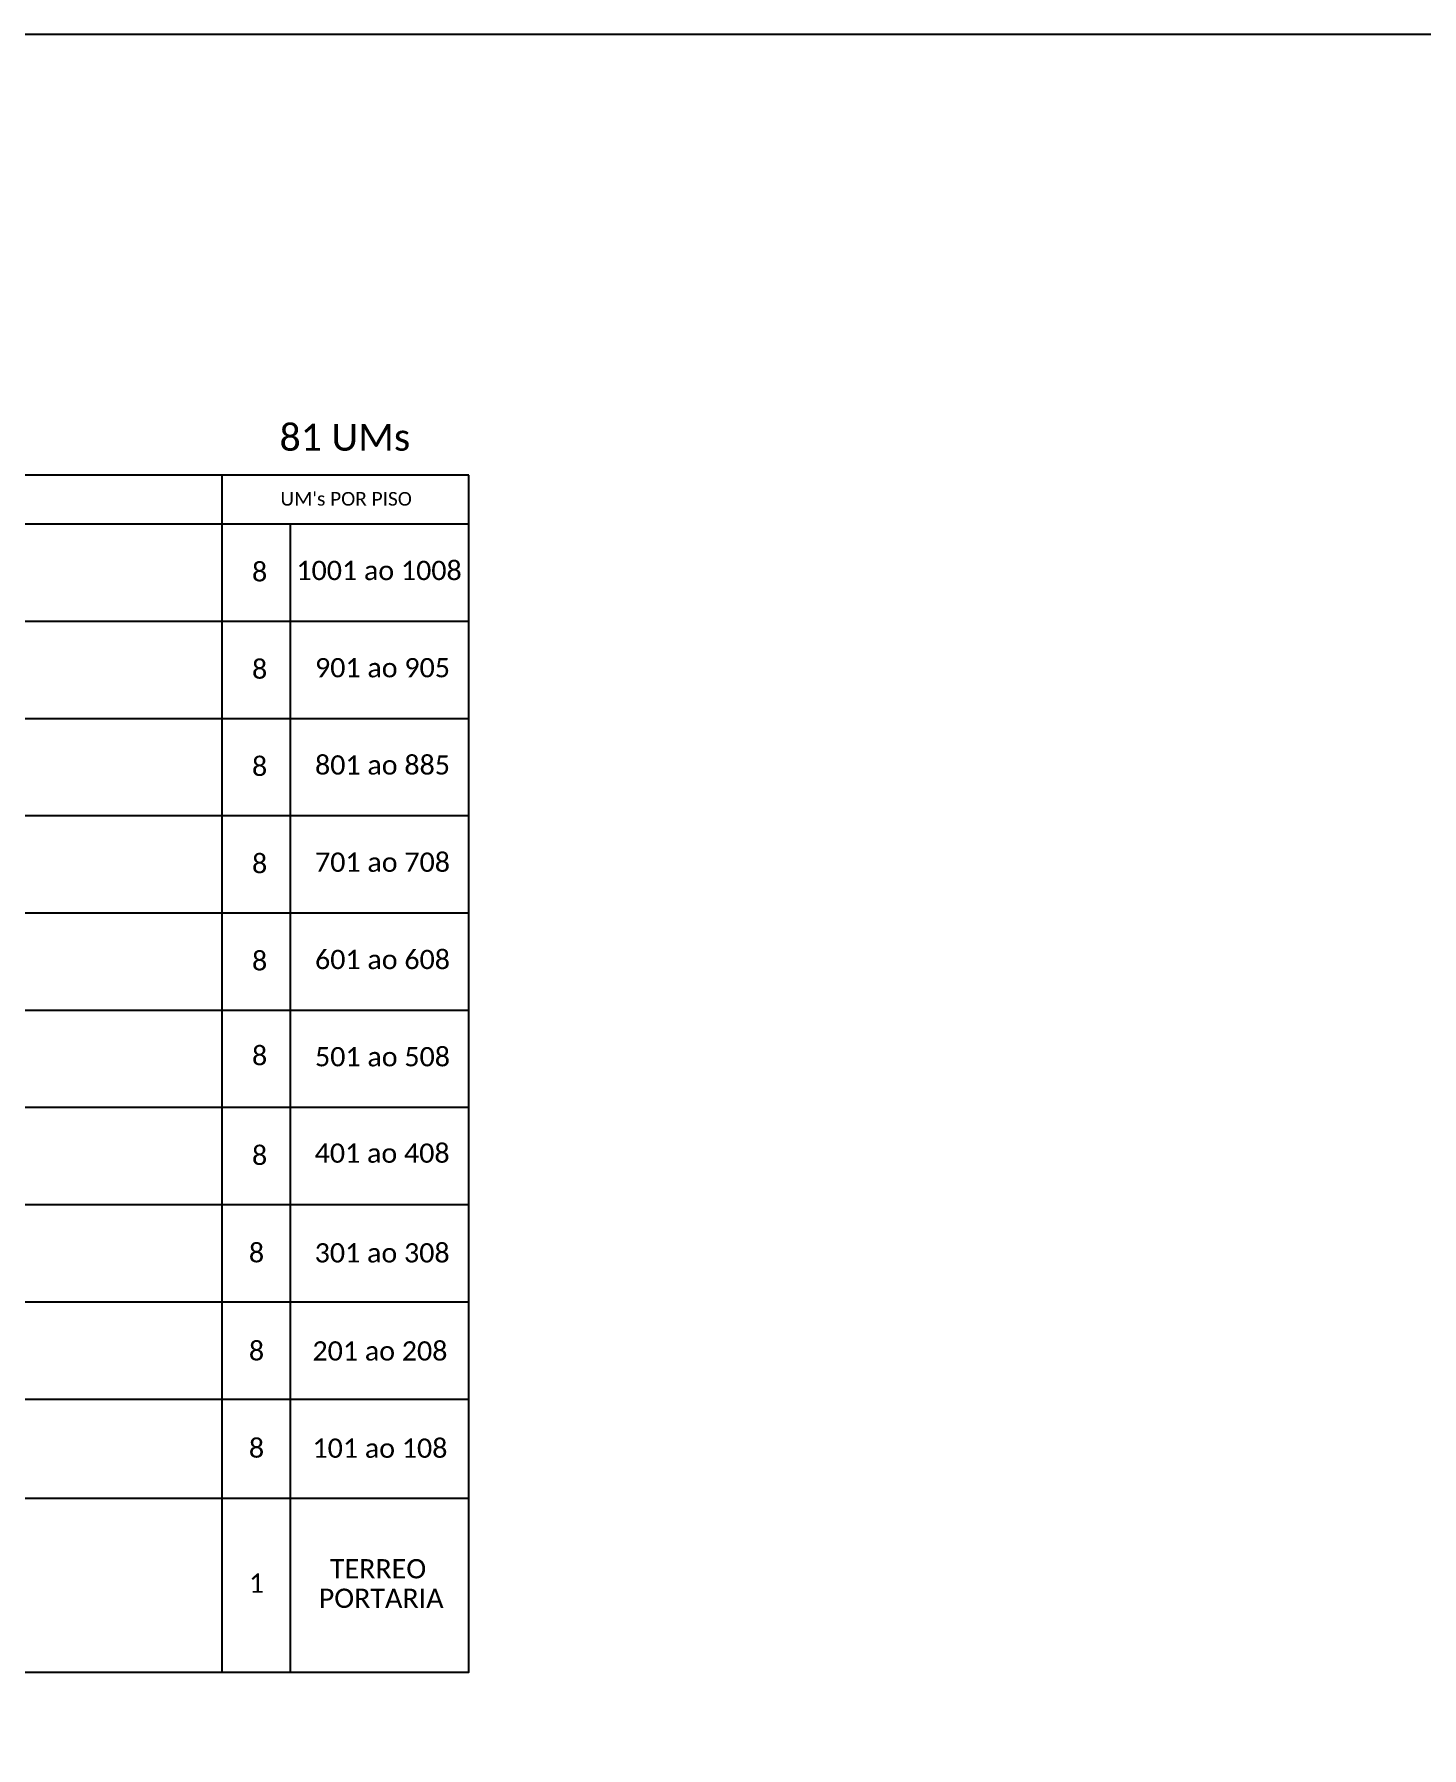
# Model space of a CAD drawing. Extents: x -4 to 1788, y 1 to 595.
# Drawn here: x 1315.5 to 1549.1, y 306.8 to 595.3 of the extents above; entities that cross this region are included whole.
import ezdxf
from ezdxf.enums import TextEntityAlignment as Align

# ---------------------------------------------------------------- set-up
doc = ezdxf.new("R2010")
doc.units = 0
doc.styles.add('WMF-Calibri0', font='calibri.ttf')

msp = doc.modelspace()

# ---------------------------------------------------------------- linework, layer by layer
at = {"color": 7}
msp.add_lwpolyline([(947.45, 595.26), (1788.45, 595.26), (1788.45, 1.26), (947.45, 1.26)], close=True, dxfattribs=at)
at = {"color": 0}
msp.add_lwpolyline([(1388.65, 521.06), (1202.95, 521.06)], dxfattribs=at)
for points in [[(1202.95, 521.06), (1202.95, 319.51), (1388.65, 319.51), (1388.65, 521.06)], [(1347.06, 521.06), (1347.06, 319.51)], [(1202.95, 512.84), (1388.65, 512.84)], [(1358.63, 319.51), (1358.63, 512.84)], [(1202.95, 496.47), (1388.65, 496.47)], [(1202.95, 480.09), (1388.65, 480.09)], [(1202.95, 463.72), (1388.65, 463.72)], [(1202.95, 447.35), (1388.65, 447.35)], [(1202.95, 430.98), (1388.65, 430.98)], [(1202.95, 414.61), (1388.65, 414.61)], [(1202.95, 398.24), (1388.65, 398.24)], [(1202.95, 381.86), (1388.65, 381.86)], [(1202.95, 365.49), (1388.65, 365.49)], [(1202.95, 348.81), (1388.65, 348.81)]]:
    msp.add_lwpolyline(points)

# ---------------------------------------------------------------- texts
at = {"color": 0, "style": 'WMF-Calibri0'}
for s, height, p in [('81 UMs', 4.513, (1356.79, 525.15)), ("UM's POR PISO", 2.3, (1356.94, 515.9))]:
    msp.add_text(s, height=height, dxfattribs=at).set_placement(p)
at = {"color": 7, "style": 'WMF-Calibri0'}
for s, p in [('1001 ao 1008', (1359.62, 503.37)), ('901 ao 905', (1362.76, 487)), ('801 ao 885', (1362.76, 470.63)), ('701 ao 708', (1362.76, 454.26)), ('601 ao 608', (1362.76, 437.88)), ('501 ao 508', (1362.76, 421.51)), ('401 ao 408', (1362.7, 405.28)), ('301 ao 308', (1362.7, 388.49)), ('201 ao 208', (1362.33, 371.98)), ('101 ao 108', (1362.33, 355.61)), ('TERREO', (1365.26, 335.31)), ('PORTARIA', (1363.39, 330.34))]:
    msp.add_text(s, height=3.24, dxfattribs=at).set_placement(p)
at = {"color": 7, "style": 'WMF-Calibri0', "flags": 4}
for tag, p in [('8', (1353.43, 504.77)), ('8', (1353.43, 488.39)), ('8', (1353.43, 472.02)), ('8', (1353.43, 455.65)), ('8', (1353.43, 439.28)), ('8', (1353.43, 423.32)), ('8', (1353.43, 406.53)), ('8', (1352.91, 390.13)), ('8', (1352.91, 373.62)), ('8', (1352.91, 357.25)), ('1', (1352.91, 334.5))]:
    msp.add_attdef(tag, text='XX', height=3.24, dxfattribs=at).set_placement(p, align=Align.MIDDLE_CENTER)

doc.saveas('drawing.dxf')
